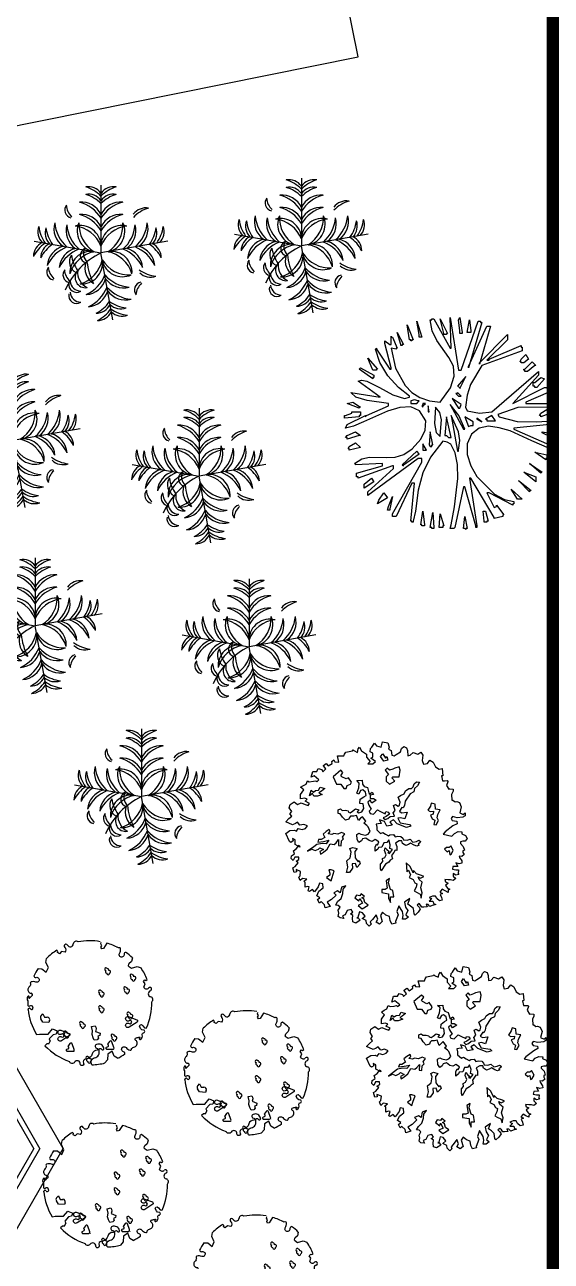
# Model space of a CAD drawing. Extents: x 1035948 to 1665131, y -158296 to 142149.
# Drawn here: x 1503226 to 1512649, y 20201 to 42329 of the extents above; entities that cross this region are included whole.
import ezdxf

# ---------------------------------------------------------------- set-up
doc = ezdxf.new("R2010")
doc.units = 0
doc.header["$LTSCALE"] = 200
doc.header["$MEASUREMENT"] = 0
doc.layers.get('0').update_dxf_attribs({"linetype": 'CONTINUOUS'})
for name, color, linetype in [('DL', 21, 'CONTINUOUS'), ('TXT', 3, 'CONTINUOUS'), ('WLL1', 7, 'CONTINUOUS'), ('合欢', 7, 'CONTINUOUS'), ('夹竹桃', 7, 'CONTINUOUS'), ('紫薇', 7, 'CONTINUOUS'), ('青桐', 7, 'CONTINUOUS')]:
    doc.layers.add(name, color=color, linetype=linetype)
doc.styles.add('HZTXT', font='COMPLEX', dxfattribs={"width": 0.75, "bigfont": 'HZTXT'})

# ---------------------------------------------------------------- blocks, each defined once
blk = doc.blocks.new('ZW22')
at = {"layer": '夹竹桃', "color": 3}
for p in [(-13, 2258), (-2229, 398), (2203, 398), (378, -2208)]:
    blk.add_line(p, (-13, 8), dxfattribs=at)
for centre, radius, start, end in [((-431, 1684), 519, 36.29, 99.6243), ((-853, 1076), 1169, 44.0763, 73.3794), ((406, 1684), 519, 80.3757, 143.71), ((827, 1076), 1169, 106.6206, 135.9237), ((-663, 976), 719, 25.2489, 95.3937), ((-1042, 528), 1206, 31.3712, 75.0366), ((-431, 1436), 519, 36.29, 99.6243), ((-853, 828), 1169, 44.0763, 73.3794), ((406, 1436), 519, 80.3757, 143.71), ((827, 828), 1169, 106.6206, 135.9237), ((638, 976), 719, 84.6063, 154.7511), ((1017, 528), 1206, 104.9634, 148.6288), ((-958, 1428), 259, 139.742, 258.7475), ((-607, 1633), 563, 184.618, 228.2106), ((-663, 567), 719, 25.2489, 95.3937), ((-1042, 118), 1206, 31.3712, 75.0366), ((638, 567), 719, 84.6063, 154.7511), ((1017, 118), 1206, 104.9634, 148.6288), ((1477, 982), 519, 80.3757, 143.71), ((1899, 374), 1169, 106.6206, 135.9237), ((-1587, 710), 519, 160.3757, 223.71), ((-915, 1019), 1169, 186.6206, 215.9237), ((-1347, 668), 519, 160.3757, 223.71), ((-675, 977), 1169, 186.6206, 215.9237), ((-854, 817), 719, 164.6063, 234.7511), ((-346, 1112), 1206, 184.9634, 228.6288), ((-451, 745), 719, 164.6063, 234.7511), ((57, 1041), 1206, 184.9634, 228.6288), ((-708, 218), 701, 3.4259, 103.6346), ((-999, -154), 1061, 21.6665, 83.1878), ((-100, 728), 701, 156.3654, 256.5741), ((317, 950), 1061, 176.8122, 238.3335), ((682, 218), 701, 76.3654, 176.5741), ((973, -154), 1061, 96.8122, 158.3335), ((-343, 950), 1061, 301.6665, 3.1878), ((74, 728), 701, 283.4259, 23.6346), ((-83, 1041), 1206, 311.3712, 355.0366), ((425, 745), 719, 305.2489, 15.3937), ((320, 1112), 1206, 311.3712, 355.0366), ((828, 817), 719, 305.2489, 15.3937), ((649, 977), 1169, 324.0763, 353.3794), ((1321, 668), 519, 316.29, 19.6243), ((886, 1019), 1169, 324.0763, 353.3794), ((1558, 710), 519, 316.29, 19.6243), ((-1732, -114), 519, 116.29, 179.6243), ((-1207, -635), 1169, 124.0763, 153.3794), ((-1493, -157), 519, 116.29, 179.6243), ((-967, -677), 1169, 124.0763, 153.3794), ((-1080, -465), 719, 105.2489, 175.3937), ((-704, -916), 1206, 111.3712, 155.0366), ((-677, -536), 719, 105.2489, 175.3937), ((-301, -987), 1206, 111.3712, 155.0366), ((1033, -2187), 2431, 115.4772, 156.6585), ((-341, -640), 701, 83.4259, 183.6346), ((-25, -991), 1061, 101.6665, 163.1878), ((-446, -77), 253, 114.2257, 255.1279), ((-245, -19), 351, 150.4398, 228.6694), ((-1, -991), 1061, 16.8122, 78.3335), ((315, -640), 701, 356.3654, 96.5741), ((275, -987), 1206, 24.9634, 68.6288), ((651, -536), 719, 4.6063, 74.7511), ((678, -916), 1206, 24.9634, 68.6288), ((1054, -465), 719, 4.6063, 74.7511), ((941, -677), 1169, 26.6206, 55.9237), ((1467, -157), 519, 0.3757, 63.71), ((-671, -289), 391, 144.9865, 244.4034), ((124, 84), 1125, 187.5759, 215.8942), ((-1012, -5), 1061, 286.8122, 348.3335), ((-661, -320), 701, 266.3654, 6.5741), ((37, -498), 583, 161.4477, 239.3672), ((1416, -104), 1901, 185.4007, 208.139), ((708, -79), 701, 193.4259, 293.6346), ((930, 338), 1061, 211.6665, 273.1878), ((-1550, -630), 259, 139.742, 258.7475), ((-1199, -426), 563, 184.618, 228.2106), ((-1014, -715), 259, 139.742, 258.7475), ((-664, -510), 563, 184.618, 228.2106), ((-526, -800), 345, 138.8744, 278.9763), ((-226, -635), 562, 173.7536, 244.097), ((-1008, -280), 1206, 294.9634, 338.6288), ((1020, 77), 1206, 221.3712, 265.0366), ((1941, 397), 1169, 234.0763, 263.3794), ((1631, -275), 519, 226.29, 289.6243), ((-823, -1042), 257, 167.0577, 302.8533), ((-676, -897), 360, 185.1845, 268.654), ((-556, -656), 719, 274.6063, 344.7511), ((-936, -683), 1206, 294.9634, 338.6288), ((725, -430), 719, 215.2489, 285.3937), ((1091, -326), 1206, 221.3712, 265.0366), ((1355, -1214), 259, 101.2525, 220.258), ((1705, -1419), 563, 131.7894, 175.382), ((-823, -1408), 257, 167.0577, 302.8533), ((-676, -1264), 360, 185.1845, 268.654), ((-485, -1059), 719, 274.6063, 344.7511), ((-697, -946), 1169, 296.6206, 325.9237), ((796, -833), 719, 215.2489, 285.3937), ((957, -655), 1169, 234.0763, 263.3794), ((-177, -1472), 519, 270.3757, 333.71), ((-655, -1188), 1169, 296.6206, 325.9237), ((-134, -1714), 519, 270.3757, 333.71), ((647, -1327), 519, 226.29, 289.6243), ((999, -896), 1169, 234.0763, 263.3794), ((690, -1568), 519, 226.29, 289.6243)]:
    blk.add_arc(centre, radius, start, end, dxfattribs=at)
at = {"layer": '夹竹桃', "color": 3, "width": 0.8, "flags": 9}
for tag in ['YSIZE', 'XSIZE']:
    blk.add_attdef(tag, (260, -67), '', height=2.5, dxfattribs=at)
blk = doc.blocks.new('ZW09')
at = {"layer": '青桐', "color": 3, "linetype": 'Continuous'}
for p, q in [((-615, 1826), (-661, 2101)), ((-661, 2101), (-562, 1773)), ((-386, 2131), (-356, 2131)), ((-348, 1902), (-386, 2131)), ((-356, 2154), (-310, 2154)), ((-356, 2131), (-356, 2154)), ((-310, 2154), (26, 1544)), ((-104, 1849), (-181, 2154)), ((-181, 2154), (-28, 1849)), ((26, 2177), (201, 1087)), ((48, 1544), (26, 2177)), ((201, 2131), (224, 2177)), ((224, 1902), (201, 2131)), ((224, 2177), (277, 1872)), ((254, 1087), (605, 2101)), ((376, 1872), (429, 2131)), ((681, 2078), (407, 1140)), ((429, 2131), (452, 1902)), ((605, 2101), (658, 2101)), ((658, 2101), (658, 2078)), ((658, 2078), (681, 2078)), ((-1194, 1796), (-1194, 1773)), ((-1194, 1643), (-1194, 1796)), ((-996, 1620), (-1072, 1872)), ((-1072, 1872), (-943, 1620)), ((-813, 1719), (-866, 2024)), ((-866, 2024), (-737, 1719)), ((-615, 1773), (-615, 1826)), ((-249, 1704), (-348, 1902)), ((-104, 1826), (-104, 1849)), ((-51, 1826), (-104, 1826)), ((-51, 1849), (-51, 1826)), ((-28, 1849), (-51, 1849)), ((224, 1849), (224, 1902)), ((277, 1849), (224, 1849)), ((277, 1872), (277, 1849)), ((452, 1872), (376, 1872)), ((407, 1163), (788, 2002)), ((452, 1902), (452, 1872)), ((864, 2002), (635, 1216)), ((635, 1239), (1215, 1826)), ((788, 2002), (864, 2002)), ((1215, 1826), (1215, 1719)), ((-1522, 1521), (-1499, 1544)), ((-1499, 1544), (-1499, 1521)), ((-1324, 1697), (-1225, 1620)), ((-1324, 1643), (-1324, 1697)), ((-1194, 1140), (-1324, 1643)), ((-1225, 1620), (-1194, 1620)), ((-1194, 1773), (-1171, 1773)), ((-1194, 1620), (-1194, 1643)), ((-1194, 1544), (-1103, 1133)), ((-1095, 1521), (-1194, 1544)), ((-1171, 1773), (-1072, 1544)), ((-1095, 1544), (-1095, 1521)), ((-1072, 1544), (-1095, 1544)), ((-996, 1598), (-996, 1620)), ((-966, 1598), (-996, 1598)), ((-966, 1620), (-966, 1598)), ((-943, 1620), (-966, 1620)), ((-790, 1719), (-813, 1719)), ((-790, 1697), (-790, 1719)), ((-767, 1697), (-790, 1697)), ((-767, 1719), (-767, 1697)), ((-737, 1719), (-767, 1719)), ((-562, 1773), (-615, 1773)), ((2, 1354), (-249, 1704)), ((26, 1544), (48, 1544)), ((1215, 1719), (788, 1293)), ((833, 1316), (1497, 1598)), ((1497, 1598), (1497, 1567)), ((1497, 1567), (1520, 1567)), ((1520, 1567), (1520, 1491)), ((-1576, 1087), (-1682, 1338)), ((-1682, 1338), (-1476, 1110)), ((-1431, 1247), (-1522, 1521)), ((-1499, 1521), (-1225, 1110)), ((94, 1171), (2, 1354)), ((1520, 1491), (681, 1186)), ((788, 1293), (833, 1293)), ((833, 1293), (833, 1316)), ((1474, 1262), (1497, 1316)), ((1497, 1316), (1596, 1415)), ((1649, 1316), (1550, 1239)), ((1596, 1415), (1649, 1316)), ((-1858, 1110), (-1834, 1140)), ((-1576, 911), (-1858, 1110)), ((-1834, 1140), (-1552, 988)), ((-1499, 1087), (-1576, 1087)), ((-1499, 1110), (-1499, 1087)), ((-1476, 1110), (-1499, 1110)), ((-1263, 972), (-1431, 1247)), ((-1225, 1110), (-1194, 1110)), ((-1194, 1110), (-1194, 1140)), ((-1103, 1133), (-904, 774)), ((109, 965), (94, 1171)), ((201, 1087), (254, 1087)), ((407, 1140), (407, 1163)), ((681, 1186), (445, 789)), ((635, 1216), (635, 1239)), ((887, 225), (1855, 1064)), ((1497, 1262), (1474, 1262)), ((1497, 1239), (1497, 1262)), ((1550, 1239), (1497, 1239)), ((1550, 1110), (1573, 1110)), ((1550, 1087), (1550, 1110)), ((1573, 1087), (1550, 1087)), ((1573, 1110), (1725, 1262)), ((1573, 1064), (1573, 1087)), ((1626, 1064), (1573, 1064)), ((1779, 1186), (1626, 1064)), ((1725, 1262), (1802, 1186)), ((1802, 1186), (1779, 1186)), ((1855, 1064), (1855, 988)), ((-1880, 858), (-1804, 881)), ((-1423, 530), (-1880, 858)), ((-1804, 881), (-1697, 858)), ((-1697, 858), (-1438, 728)), ((-1576, 934), (-1576, 911)), ((-1552, 934), (-1576, 934)), ((-1552, 988), (-1552, 934)), ((-1042, 728), (-1263, 972)), ((-904, 774), (-767, 629)), ((33, 721), (109, 965)), ((353, 957), (178, 759)), ((224, 706), (353, 957)), ((445, 789), (376, 569)), ((1855, 988), (1321, 401)), ((1748, 835), (1779, 835)), ((1748, 759), (1748, 835)), ((1779, 835), (1901, 934)), ((1977, 911), (1824, 728)), ((1901, 934), (1977, 911)), ((-2033, 629), (-1423, 530)), ((-1926, 530), (-2033, 629)), ((-1690, 462), (-1926, 530)), ((-1438, 728), (-1164, 576)), ((-1164, 576), (-920, 500)), ((-813, 553), (-1042, 728)), ((-920, 500), (-813, 530)), ((-813, 530), (-813, 553)), ((-767, 629), (-600, 523)), ((-600, 523), (-401, 454)), ((-181, 424), (33, 721)), ((147, 607), (201, 553)), ((178, 607), (147, 607)), ((178, 759), (224, 728)), ((254, 553), (178, 629)), ((178, 629), (178, 607)), ((201, 553), (254, 553)), ((224, 728), (224, 706)), ((376, 569), (346, 324)), ((1321, 401), (1977, 728)), ((2053, 629), (1596, 424)), ((1779, 759), (1748, 759)), ((1779, 728), (1779, 759)), ((1824, 728), (1779, 728)), ((1977, 728), (2030, 728)), ((2030, 728), (2030, 706)), ((2030, 706), (2053, 706)), ((2053, 706), (2053, 629)), ((-2109, 401), (-1987, 424)), ((-1858, 302), (-2109, 401)), ((-1987, 424), (-1834, 324)), ((-1858, 324), (-1858, 302)), ((-1834, 324), (-1858, 324)), ((-1705, 149), (-1248, 347)), ((-1248, 401), (-1690, 462)), ((-1019, 317), (-1270, 241)), ((-1248, 347), (-1248, 401)), ((-790, 332), (-1019, 317)), ((-714, 477), (-790, 454)), ((-790, 454), (-790, 401)), ((-790, 401), (-661, 401)), ((-607, 248), (-790, 332)), ((-638, 454), (-714, 477)), ((-661, 401), (-615, 454)), ((-615, 454), (-638, 454)), ((-539, 378), (-562, 347)), ((-562, 347), (-539, 324)), ((-485, 401), (-539, 401)), ((-539, 347), (-485, 401)), ((-539, 401), (-539, 378)), ((-539, 324), (-539, 347)), ((-409, 225), (-432, 347)), ((-432, 347), (-432, 248)), ((-401, 454), (-181, 424)), ((-280, 324), (-295, -19)), ((-188, 210), (-280, 324)), ((208, 149), (26, 378)), ((26, 378), (300, -133)), ((254, 378), (71, 500)), ((71, 500), (201, 302)), ((201, 302), (224, 302)), ((224, 302), (254, 378)), ((346, 324), (376, 248)), ((1428, 317), (1016, 172)), ((2106, 324), (1428, 317)), ((1596, 424), (1596, 401)), ((1596, 401), (1802, 401)), ((1802, 401), (2106, 401)), ((1901, 195), (2030, 271)), ((2030, 271), (2160, 195)), ((2106, 401), (2129, 401)), ((2106, 347), (2106, 324)), ((2129, 347), (2106, 347)), ((2129, 401), (2129, 347)), ((-2162, 149), (-2140, 149)), ((-2162, 96), (-2162, 149)), ((-1858, 119), (-2162, 96)), ((-2140, 149), (-2010, 195)), ((-2109, -34), (-1728, 149)), ((-2010, 195), (-2010, 225)), ((-2010, 225), (-1834, 225)), ((-1766, 20), (-1979, -72)), ((-1858, 149), (-1858, 119)), ((-1834, 149), (-1858, 149)), ((-1834, 225), (-1834, 149)), ((-1270, 241), (-1766, 20)), ((-1728, 119), (-1705, 149)), ((-1728, 149), (-1728, 119)), ((-478, 42), (-607, 248)), ((-493, -156), (-478, 42)), ((-432, 248), (-432, 225)), ((-432, 225), (-409, 225)), ((-150, 58), (-188, 210)), ((-181, -262), (-150, 58)), ((-51, 119), (-81, -262)), ((48, -308), (-51, 119)), ((201, -186), (48, 149)), ((48, 149), (178, -590)), ((330, -133), (208, 149)), ((506, 20), (330, 119)), ((330, 119), (407, -79)), ((376, 248), (635, 195)), ((506, -57), (506, 20)), ((681, 20), (582, 96)), ((582, 96), (582, 73)), ((582, 73), (681, 20)), ((635, 195), (887, 225)), ((887, 149), (757, 73)), ((757, 73), (788, 73)), ((788, 73), (788, 42)), ((788, 42), (963, 42)), ((963, 42), (887, 149)), ((1016, 172), (1039, 119)), ((1039, 119), (1413, 27)), ((1413, 27), (1824, 20)), ((1824, 20), (2129, 42)), ((1878, 149), (1901, 195)), ((1901, 149), (1878, 149)), ((2106, 195), (1901, 119)), ((1901, 119), (1901, 149)), ((2160, 195), (2106, 195)), ((2129, 42), (2129, -34)), ((-2140, -110), (-2109, -34)), ((-1979, -72), (-2140, -110)), ((-2109, -262), (-1934, -186)), ((-1934, -186), (-1834, -262)), ((-584, -339), (-493, -156)), ((-386, -186), (-409, -461)), ((-333, -461), (-386, -186)), ((-295, -19), (-264, -202)), ((-264, -202), (-181, -285)), ((224, -369), (201, -186)), ((300, -133), (330, -133)), ((467, -240), (376, -438)), ((407, -79), (452, -57)), ((452, -57), (506, -57)), ((628, -110), (467, -240)), ((818, -72), (628, -110)), ((1039, -103), (818, -72)), ((1268, -171), (1039, -103)), ((1718, -377), (1268, -171)), ((2084, -34), (1344, -110)), ((1344, -110), (1344, -133)), ((1344, -133), (2084, -461)), ((1931, -209), (1931, -186)), ((1931, -186), (2183, -232)), ((2129, -308), (1931, -209)), ((2129, -34), (2084, -34)), ((2183, -232), (2206, -232)), ((2206, -232), (2206, -262)), ((-2140, -308), (-2109, -262)), ((-2109, -308), (-2140, -308)), ((-1858, -262), (-2109, -339)), ((-2109, -339), (-2109, -308)), ((-2086, -537), (-2063, -491)), ((-2063, -491), (-1934, -415)), ((-1934, -415), (-1834, -514)), ((-1834, -262), (-1858, -262)), ((-760, -544), (-584, -339)), ((-463, -568), (-539, -438)), ((-539, -438), (-539, -537)), ((-409, -461), (-386, -491)), ((-386, -491), (-356, -491)), ((-127, -385), (-379, -712)), ((-356, -461), (-333, -461)), ((-356, -491), (-356, -461)), ((-181, -285), (-181, -262)), ((-36, -400), (-127, -385)), ((-81, -262), (-51, -262)), ((-51, -262), (-5, -308)), ((41, -445), (-36, -400)), ((-5, -308), (48, -308)), ((132, -621), (41, -445)), ((201, -568), (224, -369)), ((376, -438), (376, -659)), ((2084, -537), (1718, -377)), ((2084, -461), (2084, -537)), ((2183, -262), (2129, -308)), ((2206, -262), (2183, -262)), ((-2063, -537), (-2086, -537)), ((-1834, -514), (-2063, -568)), ((-2063, -568), (-2063, -537)), ((-1957, -842), (-1804, -750)), ((-1804, -750), (-1644, -712)), ((-638, -743), (-1682, -1505)), ((-1644, -712), (-1293, -720)), ((-1293, -720), (-1111, -712)), ((-1111, -712), (-935, -659)), ((-661, -590), (-966, -872)), ((-943, -872), (-615, -644)), ((-935, -659), (-760, -544)), ((-615, -644), (-661, -590)), ((-562, -743), (-638, -743)), ((-562, -819), (-562, -743)), ((-539, -537), (-539, -568)), ((-539, -568), (-463, -568)), ((-379, -712), (-539, -1040)), ((178, -865), (132, -621)), ((178, -590), (201, -590)), ((201, -590), (201, -568)), ((376, -659), (452, -895)), ((2007, -766), (1779, -613)), ((1779, -613), (2030, -667)), ((2007, -743), (2007, -766)), ((2030, -743), (2007, -743)), ((2030, -667), (2030, -743)), ((-1934, -842), (-1957, -842)), ((-1934, -872), (-1934, -842)), ((-1377, -842), (-1934, -872)), ((-1911, -1048), (-1377, -895)), ((-1171, -895), (-1880, -1147)), ((-1682, -1429), (-1149, -949)), ((-1377, -895), (-1377, -842)), ((-1171, -1886), (-562, -819)), ((-1149, -895), (-1171, -895)), ((-1149, -949), (-1149, -895)), ((-966, -872), (-943, -895)), ((-943, -895), (-943, -872)), ((185, -1154), (178, -865)), ((452, -895), (582, -1116)), ((1901, -1048), (1672, -842)), ((1672, -842), (1931, -1025)), ((-1911, -1124), (-1911, -1048)), ((-1880, -1124), (-1911, -1124)), ((-1880, -1147), (-1880, -1124)), ((-1758, -1276), (-1606, -1147)), ((-1552, -1223), (-1758, -1353)), ((-1758, -1353), (-1758, -1276)), ((-1606, -1147), (-1552, -1223)), ((-767, -1253), (-1095, -1939)), ((-790, -2039), (-714, -1253)), ((-714, -1253), (-767, -1253)), ((-539, -1040), (-638, -1398)), ((117, -1741), (185, -1154)), ((429, -1147), (582, -2138)), ((452, -1147), (429, -1147)), ((940, -1963), (452, -1147)), ((582, -1116), (948, -1482)), ((1672, -1429), (1443, -1200)), ((1443, -1200), (1703, -1406)), ((1802, -1223), (1550, -1025)), ((1550, -1025), (1802, -1124)), ((1802, -1124), (1802, -1223)), ((1901, -1025), (1901, -1048)), ((1931, -1025), (1901, -1025)), ((-1682, -1505), (-1682, -1429)), ((-1453, -1604), (-1347, -1452)), ((-1347, -1452), (-1270, -1558)), ((-1248, -1734), (-1171, -1528)), ((-1171, -1528), (-1225, -1787)), ((-638, -1398), (-691, -1833)), ((300, -1330), (125, -2168)), ((330, -1330), (300, -1330)), ((559, -2138), (330, -1330)), ((788, -1452), (811, -1505)), ((833, -1452), (788, -1452)), ((811, -1505), (940, -1756)), ((1321, -1711), (833, -1452)), ((948, -1482), (1154, -1589)), ((1421, -1581), (1291, -1375)), ((1291, -1375), (1520, -1581)), ((1672, -1406), (1672, -1429)), ((1703, -1406), (1672, -1406)), ((-1270, -1558), (-1476, -1680)), ((-1476, -1680), (-1453, -1604)), ((-1270, -1810), (-1248, -1734)), ((-1225, -1787), (-1225, -1810)), ((48, -2115), (117, -1741)), ((940, -1756), (986, -1734)), ((986, -1711), (1138, -1909)), ((986, -1734), (986, -1711)), ((1154, -1589), (1344, -1635)), ((1321, -1680), (1321, -1711)), ((1344, -1680), (1321, -1680)), ((1344, -1635), (1344, -1680)), ((1520, -1581), (1421, -1581)), ((-1225, -1810), (-1270, -1810)), ((-1171, -1939), (-1171, -1886)), ((-1095, -1939), (-1171, -1939)), ((-767, -2039), (-790, -2039)), ((-767, -2062), (-767, -2039)), ((-691, -1833), (-737, -2039)), ((-737, -2039), (-737, -2062)), ((-584, -2115), (-539, -1833)), ((-539, -1833), (-508, -2115)), ((-386, -2168), (-333, -1863)), ((-333, -1863), (-310, -2168)), ((-203, -2168), (-181, -1886)), ((-181, -1886), (-104, -2138)), ((300, -2191), (330, -1939)), ((330, -1939), (376, -2191)), ((734, -2039), (711, -1833)), ((711, -1833), (757, -1833)), ((734, -2062), (734, -2039)), ((757, -1833), (811, -2039)), ((788, -2039), (788, -2062)), ((811, -2039), (788, -2039)), ((1115, -1939), (940, -1985)), ((940, -1985), (940, -1963)), ((1115, -1909), (1115, -1939)), ((1138, -1909), (1115, -1909)), ((-737, -2062), (-767, -2062)), ((-562, -2115), (-584, -2115)), ((-562, -2138), (-562, -2115)), ((-508, -2138), (-562, -2138)), ((-508, -2115), (-508, -2138)), ((-356, -2168), (-386, -2168)), ((-356, -2191), (-356, -2168)), ((-310, -2191), (-356, -2191)), ((-310, -2168), (-310, -2191)), ((-127, -2168), (-203, -2168)), ((-127, -2138), (-127, -2168)), ((-104, -2138), (-127, -2138)), ((26, -2191), (48, -2115)), ((102, -2191), (26, -2191)), ((125, -2168), (102, -2191)), ((330, -2191), (300, -2191)), ((353, -2214), (330, -2191)), ((353, -2191), (353, -2214)), ((376, -2191), (353, -2191)), ((559, -2168), (559, -2138)), ((582, -2168), (559, -2168)), ((582, -2138), (582, -2168)), ((788, -2062), (734, -2062))]:
    blk.add_line(p, q, dxfattribs=at)
blk = doc.blocks.new('ZW04')
at = {"layer": '合欢', "color": 3, "linetype": 'ByBlock', "elevation": 4620}
for points in [[(-149, -2071), (-241, -2195), (-299, -2255), (-275, -2313), (-333, -2364), (-399, -2296), (-409, -2221), (-508, -2170), (-433, -2102), (-501, -2020), (-583, -1996), (-627, -2170), (-627, -2129), (-566, -2212), (-675, -2287), (-751, -2255), (-760, -2163), (-751, -2088), (-811, -2044), (-751, -2003), (-794, -1935), (-901, -1962), (-952, -2071), (-1020, -2095), (-986, -2163), (-1085, -2153), (-1129, -2112), (-1112, -2027), (-1129, -1952), (-1085, -1870), (-1129, -1828), (-1194, -1819), (-1146, -1727), (-1054, -1644), (-1010, -1518), (-1003, -1409), (-935, -1317), (-1044, -1358), (-1078, -1501), (-1146, -1450), (-1245, -1501), (-1187, -1559), (-1304, -1676), (-1420, -1744), (-1338, -1853), (-1471, -1894), (-1488, -1811), (-1573, -1727), (-1621, -1768), (-1665, -1676), (-1604, -1627), (-1689, -1576), (-1638, -1460), (-1522, -1375), (-1529, -1266), (-1621, -1249), (-1648, -1341), (-1748, -1477), (-1798, -1416), (-1874, -1467), (-1915, -1450), (-1881, -1341), (-1932, -1334), (-1990, -1358), (-1990, -1300), (-1990, -1232), (-2024, -1200), (-1949, -1142), (-2058, -1125), (-2116, -1183), (-2157, -1091), (-2116, -1057), (-2107, -948), (-2225, -897), (-2216, -958), (-2276, -973), (-2308, -849), (-2250, -815), (-2174, -723), (-2225, -682), (-2150, -638), (-2157, -572), (-2259, -572), (-2301, -665), (-2352, -614), (-2342, -539), (-2267, -488), (-2291, -412), (-2216, -354), (-2140, -262), (-2124, -313), (-2250, -245), (-2250, -129), (-2318, -95), (-2301, -153), (-2359, -194), (-2393, -170), (-2492, 39), (-2383, 114), (-2267, 123), (-2216, 97), (-2167, 165), (-2065, 140), (-1983, 172), (-1932, 233), (-2024, 274), (-2124, 250), (-2191, 332), (-2242, 298), (-2318, 264), (-2492, 342), (-2410, 424), (-2335, 492), (-2383, 550), (-2335, 608), (-2400, 708), (-2376, 793), (-2276, 861), (-2184, 793), (-2092, 834), (-1990, 793), (-1915, 768), (-1874, 817), (-1990, 875), (-1939, 926), (-2000, 953), (-2107, 936), (-2107, 1052), (-2024, 1168), (-2107, 1236), (-2031, 1287), (-1966, 1319), (-1932, 1404), (-1881, 1379), (-1772, 1394), (-1714, 1404), (-1689, 1379), (-1631, 1428), (-1757, 1530), (-1832, 1496), (-1789, 1646), (-1689, 1646), (-1648, 1721), (-1556, 1697), (-1529, 1639), (-1454, 1714), (-1512, 1796), (-1512, 1806), (-1447, 1855), (-1389, 1789), (-1287, 1855), (-1296, 1906), (-1245, 1947), (-1221, 1898), (-1112, 1889), (-1153, 2049), (-1071, 2049), (-986, 2049), (-969, 2097), (-935, 2148), (-894, 2158), (-760, 2182), (-743, 2206), (-726, 2189), (-634, 2141), (-610, 2233), (-576, 2274), (-525, 2182), (-399, 2097), (-399, 2015), (-307, 1906), (-367, 1847), (-231, 1847), (-166, 1906), (-282, 1990), (-231, 2022), (-231, 2124), (-307, 2158), (-292, 2240), (-258, 2274), (-190, 2383), (-139, 2308), (-16, 2274), (18, 2417), (152, 2391), (186, 2281), (169, 2223), (244, 2189), (261, 2066), (319, 2049), (370, 2083), (487, 2158), (513, 2240), (571, 2291), (639, 2264), (664, 2189), (671, 2056), (739, 2066), (814, 2141), (930, 2097), (1015, 2148), (1066, 2073), (1049, 1930), (1081, 1838), (1183, 1855), (1248, 1940), (1333, 1889), (1391, 1763), (1483, 1704), (1568, 1721), (1585, 1537), (1551, 1530), (1576, 1404), (1627, 1404), (1692, 1411), (1709, 1387), (1709, 1379), (1678, 1287), (1736, 1185), (1767, 1195), (1852, 1185), (1852, 1135), (1811, 1052), (1818, 902), (1845, 902), (1903, 861), (1944, 868), (2012, 844), (2061, 734), (2020, 574), (2112, 533), (2163, 574), (2163, 499), (2104, 465), (1952, 448), (1835, 475), (1794, 424), (1828, 373), (1944, 356), (1952, 291), (1845, 233), (1644, 80), (1593, 22), (1818, -27), (1886, 39), (1978, 89), (2078, 80), (2071, 31)], [(2071, 31), (2170, -10), (2211, -95), (2163, -163), (2104, -163), (2037, -180), (2037, -221), (2112, -296), (2146, -395), (2104, -412), (2104, -454), (2136, -505), (2071, -555), (2003, -546), (2012, -580), (2071, -672), (2078, -730), (2003, -747), (1920, -723), (1969, -815), (1845, -822), (1835, -890), (1920, -907), (1986, -907), (1978, -999), (1995, -1023), (1920, -1040), (1852, -999), (1852, -1065), (1920, -1133), (1852, -1183), (1784, -1167), (1719, -1167), (1634, -1157), (1651, -1217), (1719, -1249), (1651, -1310), (1709, -1385), (1767, -1409), (1719, -1433), (1719, -1491), (1644, -1450), (1568, -1409), (1508, -1484), (1576, -1518), (1517, -1542), (1551, -1618), (1568, -1693), (1493, -1710), (1425, -1651), (1391, -1584), (1316, -1584), (1224, -1618), (1292, -1651), (1224, -1719), (1326, -1719), (1350, -1785), (1401, -1802), (1309, -1828), (1248, -1853), (1200, -1802), (1149, -1795), (1173, -1860), (1091, -1870), (1040, -1870), (1006, -1819), (964, -1778), (913, -1819), (964, -1870), (998, -1921), (940, -2003), (865, -2078), (838, -2044), (821, -1911), (746, -1843), (671, -1795), (722, -1651), (588, -1744), (613, -1870), (671, -1962), (622, -2071), (688, -2129), (613, -2187), (537, -2187), (554, -2088), (537, -1986), (438, -1836), (387, -1986), (421, -2071), (353, -2246), (363, -2287), (261, -2313), (212, -2221), (195, -2112), (103, -2078), (18, -2003), (-33, -2088), (11, -2246), (-64, -2313), (-149, -2262), (-108, -2180), (-149, -2071)]]:
    blk.add_lwpolyline(points, dxfattribs=at)
at = {"layer": '合欢', "color": 6, "linetype": 'ByBlock', "elevation": 4620}
for points in [[(28, 2107), (94, 1990), (129, 2031), (153, 1939), (53, 1914), (-31, 2031)], [(-813, 1314), (-785, 1370), (-869, 1482), (-925, 1454), (-1037, 1509), (-1066, 1538), (-1009, 1622), (-1066, 1679), (-1263, 1509), (-1179, 1314), (-1066, 1314), (-982, 1201), (-925, 1201), (-898, 1286)], [(114, 1398), (199, 1314), (339, 1398), (255, 1482), (283, 1509), (452, 1509), (479, 1679), (452, 1763), (339, 1735), (283, 1706), (199, 1679), (142, 1735), (87, 1679), (171, 1567), (114, 1509)], [(-1831, 1161), (-1773, 1111), (-1723, 1152), (-1639, 1161), (-1597, 1236), (-1479, 1202), (-1563, 1135), (-1630, 1094), (-1546, 1051), (-1673, 1010), (-1764, 1010), (-1798, 1077), (-1874, 1018)], [(1434, 441), (1451, 532), (1510, 649), (1393, 666), (1384, 800), (1283, 826), (1259, 750), (1192, 642), (1250, 608), (1343, 616), (1335, 541), (1259, 515), (1309, 416), (1376, 381), (1350, 273), (1410, 265), (1469, 374)], [(-1924, -422), (-1814, -371), (-1731, -405), (-1647, -364), (-1606, -330), (-1513, -379), (-1606, -431), (-1589, -498), (-1513, -446), (-1421, -364), (-1338, -230), (-1237, -245), (-1187, -204), (-1120, -120), (-1128, -271), (-1053, -280), (-1044, -154), (-994, -103), (-1019, -53), (-960, 31), (-1044, 64), (-1144, 22), (-1245, 39), (-1295, 14), (-1396, 31), (-1338, 89), (-1362, 139), (-1446, 89), (-1522, 22), (-1479, -62), (-1572, -120), (-1639, -120), (-1664, -187), (-1513, -170), (-1371, -137), (-1446, -230), (-1546, -221), (-1689, -245), (-1764, -304)], [(1853, -397), (1786, -280), (1745, -321), (1678, -321), (1627, -371), (1694, -438), (1745, -405), (1761, -513), (1803, -489)], [(-642, -355), (-701, -431), (-692, -597), (-617, -699), (-584, -664), (-558, -748), (-651, -840), (-684, -740), (-768, -748), (-759, -857), (-843, -974), (-919, -974), (-885, -832), (-910, -673), (-818, -597), (-793, -446), (-826, -355), (-751, -321)], [(-1318, -1187), (-1290, -1102), (-1234, -933), (-1318, -906), (-1375, -906), (-1347, -991), (-1347, -1046), (-1431, -1102)], [(1008, -1375), (1049, -1226), (965, -1159), (941, -1083), (1000, -1116), (1091, -1075), (1032, -1049), (898, -1008), (823, -924), (814, -982), (732, -815), (630, -723), (639, -824), (648, -958), (689, -915), (740, -1033), (706, -1107), (814, -1159), (857, -1241), (907, -1267), (890, -1351), (840, -1451), (898, -1485), (991, -1535), (1024, -1636), (1049, -1502)], [(226, -1608), (310, -1608), (283, -1440), (226, -1411), (171, -1243), (199, -1130), (114, -1187), (142, -1383), (87, -1411), (2, -1411), (2, -1495), (171, -1524), (171, -1637), (226, -1749)], [(-441, -1753), (-467, -1660), (-517, -1627), (-450, -1593), (-534, -1526), (-575, -1576), (-660, -1561), (-701, -1627), (-593, -1712), (-575, -1645), (-500, -1770), (-617, -1828), (-508, -1912), (-357, -1820)]]:
    blk.add_lwpolyline(points, close=True, dxfattribs=at)
at = {"layer": '合欢', "color": 3, "linetype": 'ByBlock', "elevation": 4620}
blk.add_lwpolyline([(-131, 206), (-131, 131), (-31, 39), (28, 64), (94, 22), (170, -20), (211, 5), (304, 14), (345, -45), (412, -28), (496, -36), (546, -87), (563, -129), (656, -137), (732, -112), (807, -187), (898, -170), (957, -137), (1000, -170), (991, -196), (941, -237), (965, -263), (907, -288), (840, -263), (747, -213), (689, -245), (622, -271), (539, -221), (522, -154), (447, -154), (354, -213), (388, -297), (388, -405), (345, -397), (313, -455), (254, -530), (278, -623), (220, -656), (179, -706), (94, -757), (-14, -932), (-31, -874), (-31, -757), (28, -690), (19, -614), (77, -580), (112, -513), (70, -405), (86, -330), (129, -379), (187, -431), (153, -463), (196, -481), (278, -379), (204, -355), (220, -254), (179, -129), (129, -196), (53, -204), (3, -312), (-89, -321), (-106, -364), (-173, -422), (-173, -312), (-139, -237), (-115, -263), (-81, -179), (-173, -120), (-249, -170), (-333, -146), (-416, -79), (-500, -103), (-526, -154), (-593, -196), (-642, -120), (-651, 14), (-593, 47), (-541, 22), (-424, -3), (-357, 22), (-307, 89), (-357, 215), (-392, 247), (-467, 307), (-416, 357), (-500, 474), (-550, 433), (-608, 374), (-660, 508), (-726, 491), (-809, 491), (-843, 457), (-860, 407), (-943, 381), (-1019, 465), (-1077, 550), (-1137, 558), (-1137, 649), (-1070, 675), (-1027, 634), (-943, 642), (-876, 625), (-869, 591), (-818, 575), (-759, 616), (-684, 675), (-601, 649), (-642, 599), (-593, 575), (-517, 599), (-467, 683), (-483, 809), (-567, 817), (-558, 926), (-467, 993), (-407, 1027), (-424, 1111), (-491, 1169), (-550, 1152), (-601, 1060), (-651, 1085), (-601, 1219), (-584, 1345), (-651, 1411), (-508, 1420), (-500, 1319), (-459, 1260), (-374, 1228), (-325, 1060), (-249, 1111), (-215, 1051), (-299, 1035), (-299, 943), (-215, 943), (-148, 901), (-258, 826), (-307, 901), (-366, 850), (-340, 776), (-273, 666), (-333, 616), (-307, 558), (-258, 550), (-215, 541), (-115, 649), (-48, 616), (86, 550), (103, 608), (161, 591), (196, 541), (112, 483), (36, 448), (86, 398), (153, 424), (220, 483), (330, 491), (295, 575), (345, 634), (304, 768), (354, 792), (421, 750), (455, 776), (472, 850), (421, 977), (488, 1027), (581, 1068), (613, 1144), (697, 1202), (773, 1202), (814, 1245), (840, 1327), (898, 1379), (974, 1370), (924, 1278), (848, 1202), (831, 1118), (732, 1068), (606, 876), (589, 768), (555, 701), (522, 716), (455, 616), (514, 575), (656, 591), (598, 416), (488, 448), (412, 433), (479, 314), (715, 273), (756, 232), (639, 198), (397, 290), (304, 390), (211, 340), (271, 256), (129, 232), (70, 349), (-57, 390), (-14, 299), (-98, 290), (-148, 282)], close=True, dxfattribs=at)
blk = doc.blocks.new('ZW13')
at = {"layer": '紫薇', "color": 3}
for p, q in [((243, 1809), (253, 1845)), ((-1033, 1582), (-1063, 1618)), ((-1046, 1548), (-1033, 1582)), ((-990, 1515), (-1046, 1548)), ((-924, 1578), (-990, 1515)), ((-822, 1560), (-924, 1578)), ((274, 1753), (243, 1809)), ((250, 1705), (274, 1753)), ((274, 1655), (250, 1705)), ((324, 1670), (274, 1655)), ((422, 1828), (324, 1670)), ((1590, 717), (1631, 741)), ((1517, 686), (1559, 736)), ((1568, 611), (1517, 686)), ((1532, 513), (1568, 611)), ((1559, 736), (1590, 717)), ((-1329, -883), (-1200, -731)), ((-1200, -731), (-1060, -788)), ((-35, -659), (75, -637)), ((-4, -790), (-35, -659)), ((75, -637), (95, -676)), ((105, -728), (84, -803)), ((95, -676), (105, -728)), ((1404, -656), (1418, -610)), ((1436, -724), (1404, -656)), ((1418, -610), (1460, -598)), ((1474, -759), (1436, -724)), ((1460, -598), (1497, -635)), ((1497, -635), (1551, -696)), ((1551, -696), (1600, -704)), ((-1674, -896), (-1580, -884)), ((-1580, -884), (-1329, -883)), ((-1302, -1175), (-1261, -1091)), ((-1180, -902), (-1297, -1025)), ((-1297, -1025), (-1261, -1091)), ((-1091, -884), (-1180, -902)), ((-1060, -788), (-1091, -884)), ((-17, -900), (-4, -790)), ((13, -991), (-17, -900)), ((52, -1068), (13, -991)), ((137, -1054), (52, -1068)), ((84, -803), (229, -858)), ((179, -1005), (137, -1054)), ((216, -923), (158, -948)), ((158, -948), (179, -1005)), ((229, -858), (216, -923)), ((1540, -768), (1474, -759)), ((-1364, -1174), (-1421, -1230)), ((-1302, -1175), (-1364, -1174)), ((-728, -1322), (-797, -1354)), ((-797, -1354), (-767, -1396)), ((-767, -1396), (-581, -1396)), ((-767, -1396), (-767, -1396)), ((-675, -1166), (-736, -1251)), ((-736, -1251), (-725, -1257)), ((-546, -1346), (-611, -1174))]:
    blk.add_line(p, q, dxfattribs=at)
at = {"layer": '紫薇', "color": 6}
for p, q in [((1075, 1145), (1086, 1208)), ((-1538, -337), (-1485, -277)), ((-1481, -278), (-1431, -379)), ((-1482, -524), (-1546, -426)), ((-1307, -535), (-1482, -524)), ((-1431, -379), (-1353, -379)), ((-1285, -480), (-1307, -535)), ((509, -1103), (448, -1188)), ((456, -1259), (387, -1292)), ((387, -1292), (417, -1333)), ((417, -1333), (417, -1333)), ((417, -1333), (603, -1333)), ((448, -1188), (459, -1194)), ((638, -1283), (573, -1112))]:
    blk.add_line(p, q, dxfattribs=at)
at = {"layer": '紫薇', "color": 3}
for points in [[(996, 1554, 0.458896), (940, 1494, -1.384087), (802, 1522, 0.154486), (834, 1666, 0.399915), (802, 1694, 0.046838), (770, 1690, -0.59472)], [(-1754, 851, 0.458896), (-1685, 807, -1.384087), (-1689, 666, 0.154486), (-1836, 672, 0.399915), (-1858, 637, 0.046838), (-1848, 606, -0.59472)], [(1091, -370), (1320, -458, -0.607385), (1327, -523), (1091, -680, -1.869813), (1091, -566, 1.869813), (1091, -484, -1.869813), (1091, -370, -3.299345)], [(-928, -774), (-699, -862, -0.607385), (-692, -927), (-928, -1084, -1.869813), (-928, -969, 1.869813), (-928, -888, -1.869813), (-928, -774, -3.299345)], [(1200, -1282, 0.03423), (1256, -1262, 0.063985), (1294, -1239, 0.500016), (1289, -1073, -0.670073), (1307, -992, 0.019354), (1401, -973, -1.005451), (1407, -997, 1.082377), (1421, -1042, 0.409629), (1480, -903, -0.56295), (1521, -849, 0.100146), (1533, -848, 0.066196)], [(-21, -1800, -0.54974), (57, -1596, 0.452185), (192, -1364, -0.925414), (266, -1332, 0.875639), (338, -1307, 0.465482), (118, -1191, 0.808244), (139, -1309, -0.987341), (138, -1363, 0.341272), (-9, -1474, -0.323697), (-201, -1629, 0.546166), (-271, -1751, -1.29929), (-368, -1773, 0.756879), (-537, -1718, -0.622428), (-692, -1698, -1.164409)], [(961, -1481, 0.458896), (923, -1408, -1.384087), (997, -1288, 0.154486), (1121, -1367, 0.399915), (1158, -1347, 0.046838), (1165, -1315, -0.59472)]]:
    blk.add_lwpolyline(points, format="xyb", dxfattribs=at)
for points in [[(-1627, 1070), (-1512, 1066), (-1383, 963), (-1319, 1100), (-1392, 1256), (-1373, 1376)], [(1075, 1145), (1165, 1083), (1331, 1128), (1446, 1088)], [(1189, 1391), (1165, 1279), (1086, 1208)], [(741, -1606), (644, -1546), (583, -1392), (459, -1479), (445, -1650), (369, -1744)]]:
    blk.add_lwpolyline(points, dxfattribs=at)
for centre, radius, start, end in [((-489, 1800), 86.7, 48.8054, 176.4026), ((-84, 49), 1850, 80.2804, 100.8372), ((-84, 49), 1850, 121.957, 134.1734), ((-795, 1744), 51.7, 27.9173, 237.5825), ((-868, 1630), 83.4, 303.0151, 57.5825), ((-668, 1812), 92.2, 207.9173, 356.4026), ((-84, 49), 1850, 62.488, 74.1006), ((-84, 49), 1850, 62.488, 63.9699), ((-84, 49), 1850, 46.511, 54.4587), ((-84, 49), 1850, 146.511, 154.4587), ((-84, 49), 1850, 21.957, 34.1734), ((-1825, 437), 104, 158.5919, 264.8551), ((-1761, 412), 173, 143.9475, 158.5919), ((-1546, 256), 438, 136.1057, 143.9475), ((-84, 49), 1850, 162.488, 163.9699), ((1609, 546), 83.4, 203.0151, 317.5825), ((1753, 318), 92.2, 107.9173, 256.4026), ((1709, 455), 51.7, 287.9173, 137.5825), ((-1848, 175), 108, 142.4288, 217.9242), ((-84, 49), 1850, 178.1396, 182.3727), ((-1915, 227), 23.2, 313.3673, 142.4288), ((-1890, 200), 12.7, 133.3673, 313.9902), ((-1021, -700), 1238, 129.5553, 133.9902), ((-1838, 289), 44.5, 309.5553, 84.8551), ((-84, 49), 1850, 336.1791, 0.8372), ((1711, 144), 86.7, 308.8054, 76.4026), ((-1808, 85), 168, 222.2525, 236.3782), ((-2163, -40), 263, 335.2731, 339.249), ((-84, 49), 1850, 186.1791, 210.7411), ((-1884, -145), 34.6, 31.2858, 159.249), ((-1891, -39), 18, 236.3782, 309.7518), ((-1838, -103), 64.9, 20.3451, 129.7518), ((-1819, -106), 41.5, 211.2858, 313.2681), ((-1826, -99), 51.6, 313.2681, 20.3451), ((1760, -913), 263, 125.2731, 127.4492), ((-84, 49), 1850, 330.9986, 332.3727), ((1525, -778), 18, 26.3782, 33.1764), ((1391, -844), 168, 12.2525, 26.3782), ((-84, 49), 1850, 223.7489, 250.8372), ((-743, -1289), 36.8, 294.914, 60.505), ((-645, -1187), 36.8, 20.6116, 144.353), ((-581, -1359), 36.8, 270, 20.6116), ((-531, -1393), 2.21, 270, 20.6116), ((-84, 49), 1850, 312.488, 313.9699), ((-160, -1589), 42.9, 25.545, 262.4723), ((-142, -1658), 42.9, 138.3085, 269.9924), ((-100, -1709), 42.9, 169.0267, 9.3228), ((-127, -1613), 42.9, 349.4417, 82.4723), ((-70, -1661), 42.9, 286.5981, 110.4312), ((-84, 49), 1850, 271.957, 284.1734), ((-84, 49), 1850, 296.511, 304.4587)]:
    blk.add_arc(centre, radius, start, end, dxfattribs=at)
at = {"layer": '紫薇', "color": 6}
for centre, radius, start, end in [((405, 1047), 42.9, 25.545, 262.4723), ((423, 978), 42.9, 138.3085, 269.9924), ((466, 927), 42.9, 169.0267, 9.3228), ((438, 1023), 42.9, 349.4417, 82.4723), ((496, 975), 42.9, 286.5981, 110.4312), ((1160, 859), 42.9, 25.545, 262.4723), ((1178, 790), 42.9, 138.3085, 269.9924), ((1220, 739), 42.9, 169.0267, 9.3228), ((1193, 835), 42.9, 349.4417, 82.4723), ((1250, 787), 42.9, 286.5981, 110.4312), ((217, 388), 42.9, 25.545, 262.4723), ((250, 364), 42.9, 349.4417, 82.4723), ((971, 482), 42.9, 25.545, 262.4723), ((989, 413), 42.9, 138.3085, 269.9924), ((1031, 362), 42.9, 169.0267, 9.3228), ((1004, 458), 42.9, 349.4417, 82.4723), ((1061, 410), 42.9, 286.5981, 110.4312), ((235, 319), 42.9, 138.3085, 269.9924), ((277, 268), 42.9, 169.0267, 9.3228), ((307, 316), 42.9, 286.5981, 110.4312), ((-1484, -386), 73.6, 137.9903, 212.6767), ((-1483, -279), 2.21, 26.4023, 137.9903), ((217, -82), 42.9, 25.545, 262.4723), ((235, -152), 42.9, 138.3085, 269.9924), ((277, -203), 42.9, 169.0267, 9.3228), ((250, -106), 42.9, 349.4417, 82.4723), ((307, -155), 42.9, 286.5981, 110.4312), ((1065, -271), 42.9, 25.545, 262.4723), ((1083, -340), 42.9, 138.3085, 269.9924), ((1098, -295), 42.9, 349.4417, 82.4723), ((1156, -343), 42.9, 286.5981, 110.4312), ((-1353, -452), 73.6, 338.152, 90), ((-349, -553), 42.9, 25.545, 262.4723), ((-331, -622), 42.9, 138.3085, 269.9924), ((-289, -673), 42.9, 169.0267, 9.3228), ((-316, -577), 42.9, 349.4417, 82.4723), ((-258, -625), 42.9, 286.5981, 110.4312), ((1125, -391), 42.9, 169.0267, 9.3228), ((-820, -836), 42.9, 25.545, 262.4723), ((-802, -905), 42.9, 138.3085, 269.9924), ((-760, -956), 42.9, 169.0267, 9.3228), ((-787, -860), 42.9, 349.4417, 82.4723), ((-730, -908), 42.9, 286.5981, 110.4312), ((539, -1125), 36.8, 20.6116, 144.353), ((594, -930), 42.9, 25.545, 262.4723), ((612, -999), 42.9, 138.3085, 269.9924), ((654, -1050), 42.9, 169.0267, 9.3228), ((627, -954), 42.9, 349.4417, 82.4723), ((684, -1002), 42.9, 286.5981, 110.4312), ((441, -1226), 36.8, 294.914, 60.505), ((603, -1296), 36.8, 270, 20.6116), ((653, -1331), 2.21, 270, 20.6116)]:
    blk.add_arc(centre, radius, start, end, dxfattribs=at)
at = {"layer": '紫薇', "color": 6, "style": 'HZTXT', "oblique": -180, "text_generation_flag": 4, "width": 0.75, "flags": 9}
for tag in ['YSIZE', 'XSIZE']:
    blk.add_attdef(tag, (-67, 18), '', height=0.433, rotation=180, dxfattribs=at)

msp = doc.modelspace()

# ---------------------------------------------------------------- linework, layer by layer
msp.add_lwpolyline([(1499964.53985, 24496.69592), (1498648.84766, 22217.8502), (1499964.53985, 19939.00447), (1502595.92424, 19939.00447), (1503911.61643, 22217.8502), (1502595.92424, 24496.69592)], close=True)
at = {"layer": 'DL'}
for p, q in [((1509194.63844, 41757.14329), (1504554.65691, 64814.91793)), ((1509194.63844, 41757.14329), (1504554.65691, 64814.91793)), ((1502315.89404, 40372.914), (1509194.63844, 41757.14329)), ((1502315.89404, 40372.914), (1509194.63844, 41757.14329))]:
    msp.add_line(p, q, dxfattribs=at)
at = {"layer": 'TXT', "ltscale": 20, "const_width": 288, "elevation": -27056.10778}
msp.add_lwpolyline([(1512710.09764, 103561.79359), (1512710.09764, 6647.99523), (1528442.90889, 6647.99523), (1528442.90889, -130473.89817), (1434938.01256, -130473.89817)], dxfattribs=at)
at = {"layer": 'WLL1'}
for p, q in [((1502388.07814, 24136.69592), (1503497.00119, 22215.98486)), ((1502332.65252, 24040.69592), (1503386.14994, 22215.98486)), ((1502332.65252, 20391.2738), (1503386.14994, 22215.98486)), ((1502388.07814, 20295.2738), (1503497.00119, 22215.98486))]:
    msp.add_line(p, q, dxfattribs=at)

# ---------------------------------------------------------------- block references
at = {"layer": '合欢', "ltscale": 20, "xscale": 0.6899999999441206, "yscale": 0.6899999999986903, "zscale": 0.69}
for p in [(1509616.47192, 27829.92056), (1511061.41527, 23806.94643)]:
    msp.add_blockref('ZW04', p, dxfattribs=at)
at = {"layer": '夹竹桃', "ltscale": 20, "xscale": 0.5400000000372529, "yscale": 0.5400000000008731, "zscale": 0.54}
for p in [(1504597.31076, 38241.30173, -27056.10778), (1508184.10247, 38367.06178, -27056.10778), (1503027.49428, 34885.41395), (1506352.00845, 34247.44443), (1503420.17147, 31569.95653), (1507246.93939, 31195.31769), (1505319.87105, 28512.22459)]:
    msp.add_blockref('ZW22', p, dxfattribs=at)
at = {"layer": '紫薇', "ltscale": 20, "xscale": 0.6000000000931323, "yscale": 0.5999999999985448, "zscale": 0.6}
for p in [(1504439.86113, 24796.72047), (1507243.75615, 23545.13107), (1504719.56308, 21536.69718), (1507407.79452, 19889.17394)]:
    msp.add_blockref('ZW13', p, dxfattribs=at)
at = {"layer": '青桐', "ltscale": 20, "xscale": 0.8640000000596046, "yscale": 0.864000000001397, "zscale": 0.864}
msp.add_blockref('ZW09', (1510816.5168, 35207.29208), dxfattribs=at)

doc.saveas('drawing.dxf')
